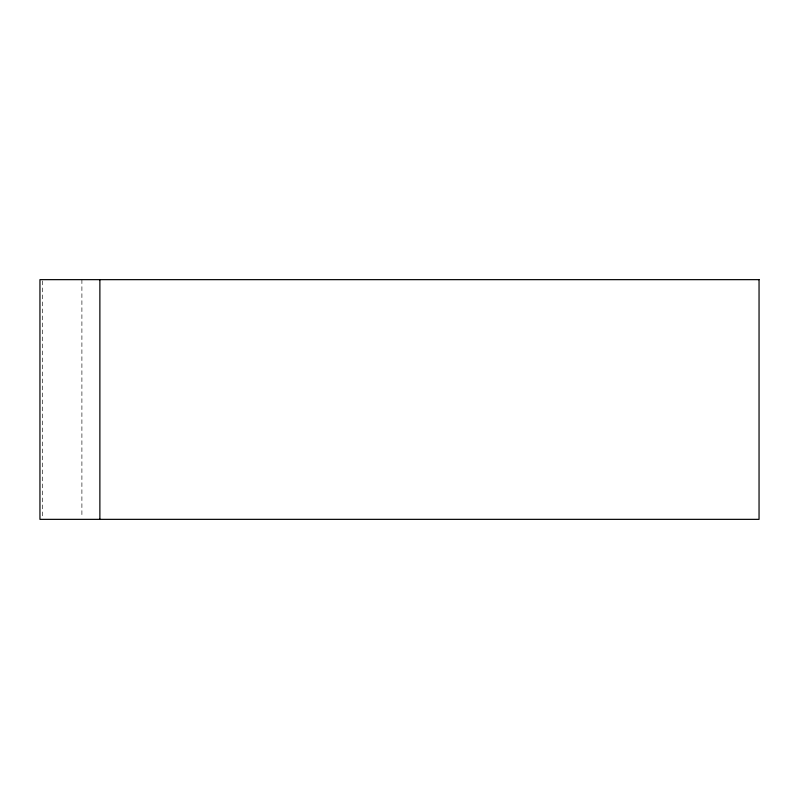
<?xml version="1.0" encoding="UTF-8"?>
<svg xmlns="http://www.w3.org/2000/svg" width="799" height="799" viewBox="0 0 799 799"><rect width="100%" height="100%" fill="white"/><g stroke="black" fill="none" stroke-linecap="round" stroke-linejoin="round"><path stroke-width="0.6" stroke-dasharray="4 3" d="M81.898 279.65L81.898 516.863M42.347 280.898L42.347 516.853"/><path stroke-width="1.2" d="M99.875 279.65L99.875 519.35M759.05 279.65L39.95 279.65L39.95 519.35L759.05 519.35L759.05 279.65"/></g></svg>
